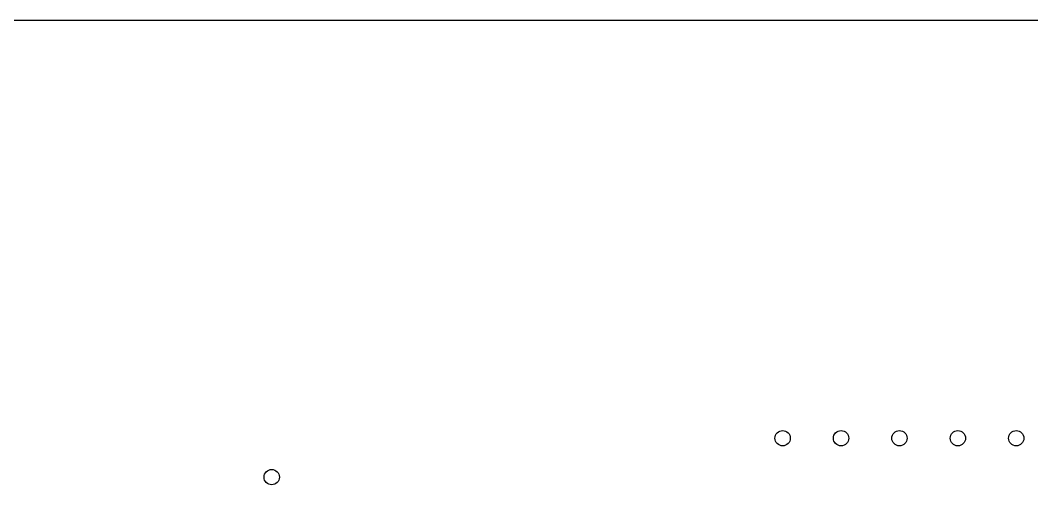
# Model space of a CAD drawing. Extents: x 0.02 to 3.56, y 0.02 to 1.96.
# Drawn here: x 1.208 to 2.247, y 1.48 to 1.958 of the extents above; entities that cross this region are included whole.
import ezdxf

# ---------------------------------------------------------------- set-up
doc = ezdxf.new("R2010")
doc.units = 0
doc.header["$MEASUREMENT"] = 0
doc.layers.add('BLACK', color=7, linetype='CONTINUOUS')

msp = doc.modelspace()

# ---------------------------------------------------------------- linework, layer by layer
at = {"layer": 'BLACK', "linetype": 'CONTINUOUS'}
msp.add_line((0.026496, 1.95772), (3.55657, 1.95772), dxfattribs=at)
at = {"layer": 'BLACK'}
for centre in [(1.99154, 1.52772), (2.05154, 1.52772), (2.11154, 1.52772), (2.17154, 1.52772), (2.23154, 1.52772), (1.46654, 1.48772)]:
    msp.add_circle(centre, 0.007874, dxfattribs=at)

doc.saveas('drawing.dxf')
